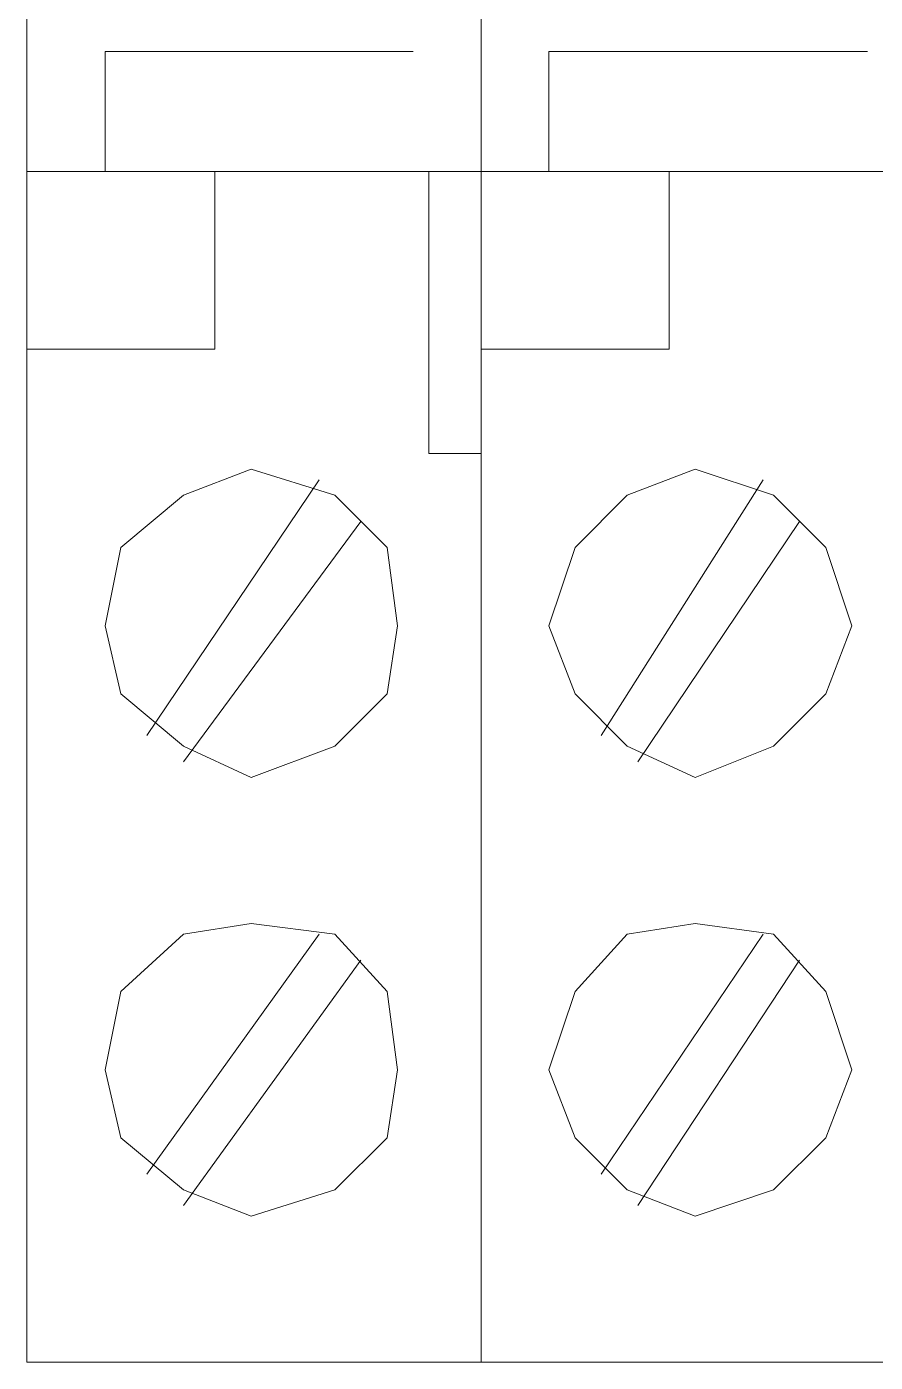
# Model space of a CAD drawing. Header units: millimetres. Extents: x 3 to 291, y 6 to 496.
# Drawn here: x 174.282 to 176.97, y 373.728 to 377.959 of the extents above; entities that cross this region are included whole.
import ezdxf

# ---------------------------------------------------------------- set-up
doc = ezdxf.new("R2010")
doc.units = ezdxf.units.MM
doc.layers.get('0').update_dxf_attribs({"linetype": 'CONTINUOUS'})

msp = doc.modelspace()

# ---------------------------------------------------------------- linework, layer by layer
at = {"color": 7, "linetype": 'Continuous', "lineweight": 20}
for points in [[(174.2816, 381.5533), (175.721, 381.5533), (175.721, 373.7277), (174.2816, 373.7277)], [(174.2816, 381.5533), (175.721, 381.5533), (175.721, 373.7277), (174.2816, 373.7277)], [(174.2816, 381.5533), (175.721, 381.5533), (175.721, 373.7277), (174.2816, 373.7277)], [(174.2816, 381.5533), (175.721, 381.5533), (175.721, 373.7277), (174.2816, 373.7277)], [(174.2816, 381.5533), (175.721, 381.5533), (175.721, 373.7277), (174.2816, 373.7277)], [(174.2816, 381.5533), (175.721, 381.5533), (175.721, 373.7277), (174.2816, 373.7277)], [(174.2816, 381.5533), (175.721, 381.5533), (175.721, 373.7277), (174.2816, 373.7277)], [(174.2816, 381.5533), (175.721, 381.5533), (175.721, 373.7277), (174.2816, 373.7277)], [(174.2816, 381.5533), (175.721, 381.5533), (175.721, 373.7277), (174.2816, 373.7277)], [(174.2816, 381.5533), (175.721, 381.5533), (175.721, 373.7277), (174.2816, 373.7277)], [(174.2816, 381.5533), (175.721, 381.5533), (175.721, 373.7277), (174.2816, 373.7277)], [(174.2816, 381.5533), (175.721, 381.5533), (175.721, 373.7277), (174.2816, 373.7277)], [(174.2816, 381.5533), (175.721, 381.5533), (175.721, 373.7277), (174.2816, 373.7277)], [(174.2816, 381.5533), (175.721, 381.5533), (175.721, 373.7277), (174.2816, 373.7277)], [(174.2816, 381.5533), (175.721, 381.5533), (175.721, 373.7277), (174.2816, 373.7277)], [(174.2816, 381.5533), (175.721, 381.5533), (175.721, 373.7277), (174.2816, 373.7277)], [(174.2816, 381.5533), (175.721, 381.5533), (175.721, 373.7277), (174.2816, 373.7277)], [(174.2816, 381.5533), (175.721, 381.5533), (175.721, 373.7277), (174.2816, 373.7277)], [(174.2816, 381.5533), (175.721, 381.5533), (175.721, 373.7277), (174.2816, 373.7277)], [(174.2816, 381.5533), (175.721, 381.5533), (175.721, 373.7277), (174.2816, 373.7277)], [(175.721, 381.5533), (177.1107, 381.5533), (177.1107, 373.7277), (175.721, 373.7277)], [(175.721, 381.5533), (177.1107, 381.5533), (177.1107, 373.7277), (175.721, 373.7277)], [(175.721, 381.5533), (177.1107, 381.5533), (177.1107, 373.7277), (175.721, 373.7277)], [(175.721, 381.5533), (177.1107, 381.5533), (177.1107, 373.7277), (175.721, 373.7277)], [(175.721, 381.5533), (177.1107, 381.5533), (177.1107, 373.7277), (175.721, 373.7277)], [(175.721, 381.5533), (177.1107, 381.5533), (177.1107, 373.7277), (175.721, 373.7277)], [(175.721, 381.5533), (177.1107, 381.5533), (177.1107, 373.7277), (175.721, 373.7277)], [(175.721, 381.5533), (177.1107, 381.5533), (177.1107, 373.7277), (175.721, 373.7277)], [(175.721, 381.5533), (177.1107, 381.5533), (177.1107, 373.7277), (175.721, 373.7277)], [(175.721, 381.5533), (177.1107, 381.5533), (177.1107, 373.7277), (175.721, 373.7277)], [(175.721, 381.5533), (177.1107, 381.5533), (177.1107, 373.7277), (175.721, 373.7277)], [(175.721, 381.5533), (177.1107, 381.5533), (177.1107, 373.7277), (175.721, 373.7277)], [(175.721, 381.5533), (177.1107, 381.5533), (177.1107, 373.7277), (175.721, 373.7277)], [(175.721, 381.5533), (177.1107, 381.5533), (177.1107, 373.7277), (175.721, 373.7277)], [(175.721, 381.5533), (177.1107, 381.5533), (177.1107, 373.7277), (175.721, 373.7277)], [(175.721, 381.5533), (177.1107, 381.5533), (177.1107, 373.7277), (175.721, 373.7277)], [(175.721, 381.5533), (177.1107, 381.5533), (177.1107, 373.7277), (175.721, 373.7277)], [(175.721, 381.5533), (177.1107, 381.5533), (177.1107, 373.7277), (175.721, 373.7277)], [(175.721, 381.5533), (177.1107, 381.5533), (177.1107, 373.7277), (175.721, 373.7277)], [(175.721, 381.5533), (177.1107, 381.5533), (177.1107, 373.7277), (175.721, 373.7277)], [(174.2816, 373.7277), (175.721, 373.7277), (175.721, 377.4998), (174.2816, 377.4998)], [(174.2816, 377.4998), (174.8772, 377.4998), (174.8772, 376.9373), (174.2816, 376.9373)], [(174.2816, 373.7277), (175.721, 373.7277), (175.721, 377.4998), (174.2816, 377.4998)], [(174.2816, 377.4998), (174.8772, 377.4998), (174.8772, 376.9373), (174.2816, 376.9373)], [(174.2816, 373.7277), (175.721, 373.7277), (175.721, 377.4998), (174.2816, 377.4998)], [(174.2816, 377.4998), (174.8772, 377.4998), (174.8772, 376.9373), (174.2816, 376.9373)], [(174.2816, 373.7277), (175.721, 373.7277), (175.721, 377.4998), (174.2816, 377.4998)], [(174.2816, 377.4998), (174.8772, 377.4998), (174.8772, 376.9373), (174.2816, 376.9373)], [(174.2816, 373.7277), (175.721, 373.7277), (175.721, 377.4998), (174.2816, 377.4998)], [(174.2816, 377.4998), (174.8772, 377.4998), (174.8772, 376.9373), (174.2816, 376.9373)], [(174.2816, 373.7277), (175.721, 373.7277), (175.721, 377.4998), (174.2816, 377.4998)], [(174.2816, 377.4998), (174.8772, 377.4998), (174.8772, 376.9373), (174.2816, 376.9373)], [(174.2816, 373.7277), (175.721, 373.7277), (175.721, 377.4998), (174.2816, 377.4998)], [(174.2816, 377.4998), (174.8772, 377.4998), (174.8772, 376.9373), (174.2816, 376.9373)], [(174.2816, 373.7277), (175.721, 373.7277), (175.721, 377.4998), (174.2816, 377.4998)], [(174.2816, 377.4998), (174.8772, 377.4998), (174.8772, 376.9373), (174.2816, 376.9373)], [(174.2816, 373.7277), (175.721, 373.7277), (175.721, 377.4998), (174.2816, 377.4998)], [(174.2816, 377.4998), (174.8772, 377.4998), (174.8772, 376.9373), (174.2816, 376.9373)], [(174.2816, 373.7277), (175.721, 373.7277), (175.721, 377.4998), (174.2816, 377.4998)], [(174.2816, 377.4998), (174.8772, 377.4998), (174.8772, 376.9373), (174.2816, 376.9373)], [(174.2816, 373.7277), (175.721, 373.7277), (175.721, 377.4998), (174.2816, 377.4998)], [(174.2816, 377.4998), (174.8772, 377.4998), (174.8772, 376.9373), (174.2816, 376.9373)], [(174.2816, 373.7277), (175.721, 373.7277), (175.721, 377.4998), (174.2816, 377.4998)], [(174.2816, 377.4998), (174.8772, 377.4998), (174.8772, 376.9373), (174.2816, 376.9373)], [(174.2816, 373.7277), (175.721, 373.7277), (175.721, 377.4998), (174.2816, 377.4998)], [(174.2816, 377.4998), (174.8772, 377.4998), (174.8772, 376.9373), (174.2816, 376.9373)], [(174.2816, 373.7277), (175.721, 373.7277), (175.721, 377.4998), (174.2816, 377.4998)], [(174.2816, 377.4998), (174.8772, 377.4998), (174.8772, 376.9373), (174.2816, 376.9373)], [(174.2816, 373.7277), (175.721, 373.7277), (175.721, 377.4998), (174.2816, 377.4998)], [(174.2816, 377.4998), (174.8772, 377.4998), (174.8772, 376.9373), (174.2816, 376.9373)], [(174.2816, 373.7277), (175.721, 373.7277), (175.721, 377.4998), (174.2816, 377.4998)], [(174.2816, 377.4998), (174.8772, 377.4998), (174.8772, 376.9373), (174.2816, 376.9373)], [(174.2816, 373.7277), (175.721, 373.7277), (175.721, 377.4998), (174.2816, 377.4998)], [(174.2816, 377.4998), (174.8772, 377.4998), (174.8772, 376.9373), (174.2816, 376.9373)], [(174.2816, 373.7277), (175.721, 373.7277), (175.721, 377.4998), (174.2816, 377.4998)], [(174.2816, 377.4998), (174.8772, 377.4998), (174.8772, 376.9373), (174.2816, 376.9373)], [(174.2816, 373.7277), (175.721, 373.7277), (175.721, 377.4998), (174.2816, 377.4998)], [(174.2816, 377.4998), (174.8772, 377.4998), (174.8772, 376.9373), (174.2816, 376.9373)], [(174.2816, 373.7277), (175.721, 373.7277), (175.721, 377.4998), (174.2816, 377.4998)], [(174.2816, 377.4998), (174.8772, 377.4998), (174.8772, 376.9373), (174.2816, 376.9373)], [(175.721, 377.4998), (175.5555, 377.4998), (175.5555, 376.6064), (175.721, 376.6064)], [(175.721, 377.4998), (175.5555, 377.4998), (175.5555, 376.6064), (175.721, 376.6064)], [(175.721, 377.4998), (175.5555, 377.4998), (175.5555, 376.6064), (175.721, 376.6064)], [(175.721, 377.4998), (175.5555, 377.4998), (175.5555, 376.6064), (175.721, 376.6064)], [(175.721, 377.4998), (175.5555, 377.4998), (175.5555, 376.6064), (175.721, 376.6064)], [(175.721, 377.4998), (175.5555, 377.4998), (175.5555, 376.6064), (175.721, 376.6064)], [(175.721, 377.4998), (175.5555, 377.4998), (175.5555, 376.6064), (175.721, 376.6064)], [(175.721, 377.4998), (175.5555, 377.4998), (175.5555, 376.6064), (175.721, 376.6064)], [(175.721, 377.4998), (175.5555, 377.4998), (175.5555, 376.6064), (175.721, 376.6064)], [(175.721, 377.4998), (175.5555, 377.4998), (175.5555, 376.6064), (175.721, 376.6064)], [(175.721, 377.4998), (175.5555, 377.4998), (175.5555, 376.6064), (175.721, 376.6064)], [(175.721, 377.4998), (175.5555, 377.4998), (175.5555, 376.6064), (175.721, 376.6064)], [(175.721, 377.4998), (175.5555, 377.4998), (175.5555, 376.6064), (175.721, 376.6064)], [(175.721, 377.4998), (175.5555, 377.4998), (175.5555, 376.6064), (175.721, 376.6064)], [(175.721, 377.4998), (175.5555, 377.4998), (175.5555, 376.6064), (175.721, 376.6064)], [(175.721, 377.4998), (175.5555, 377.4998), (175.5555, 376.6064), (175.721, 376.6064)], [(175.721, 377.4998), (175.5555, 377.4998), (175.5555, 376.6064), (175.721, 376.6064)], [(175.721, 377.4998), (175.5555, 377.4998), (175.5555, 376.6064), (175.721, 376.6064)], [(175.721, 377.4998), (175.5555, 377.4998), (175.5555, 376.6064), (175.721, 376.6064)], [(175.721, 377.4998), (175.5555, 377.4998), (175.5555, 376.6064), (175.721, 376.6064)], [(175.721, 373.7277), (177.1107, 373.7277), (177.1107, 377.4998), (175.721, 377.4998)], [(175.721, 377.4998), (176.3166, 377.4998), (176.3166, 376.9373), (175.721, 376.9373)], [(175.721, 373.7277), (177.1107, 373.7277), (177.1107, 377.4998), (175.721, 377.4998)], [(175.721, 377.4998), (176.3166, 377.4998), (176.3166, 376.9373), (175.721, 376.9373)], [(175.721, 373.7277), (177.1107, 373.7277), (177.1107, 377.4998), (175.721, 377.4998)], [(175.721, 377.4998), (176.3166, 377.4998), (176.3166, 376.9373), (175.721, 376.9373)], [(175.721, 373.7277), (177.1107, 373.7277), (177.1107, 377.4998), (175.721, 377.4998)], [(175.721, 377.4998), (176.3166, 377.4998), (176.3166, 376.9373), (175.721, 376.9373)], [(175.721, 373.7277), (177.1107, 373.7277), (177.1107, 377.4998), (175.721, 377.4998)], [(175.721, 377.4998), (176.3166, 377.4998), (176.3166, 376.9373), (175.721, 376.9373)], [(175.721, 373.7277), (177.1107, 373.7277), (177.1107, 377.4998), (175.721, 377.4998)], [(175.721, 377.4998), (176.3166, 377.4998), (176.3166, 376.9373), (175.721, 376.9373)], [(175.721, 373.7277), (177.1107, 373.7277), (177.1107, 377.4998), (175.721, 377.4998)], [(175.721, 377.4998), (176.3166, 377.4998), (176.3166, 376.9373), (175.721, 376.9373)], [(175.721, 373.7277), (177.1107, 373.7277), (177.1107, 377.4998), (175.721, 377.4998)], [(175.721, 377.4998), (176.3166, 377.4998), (176.3166, 376.9373), (175.721, 376.9373)], [(175.721, 373.7277), (177.1107, 373.7277), (177.1107, 377.4998), (175.721, 377.4998)], [(175.721, 377.4998), (176.3166, 377.4998), (176.3166, 376.9373), (175.721, 376.9373)], [(175.721, 373.7277), (177.1107, 373.7277), (177.1107, 377.4998), (175.721, 377.4998)], [(175.721, 377.4998), (176.3166, 377.4998), (176.3166, 376.9373), (175.721, 376.9373)], [(175.721, 373.7277), (177.1107, 373.7277), (177.1107, 377.4998), (175.721, 377.4998)], [(175.721, 377.4998), (176.3166, 377.4998), (176.3166, 376.9373), (175.721, 376.9373)], [(175.721, 373.7277), (177.1107, 373.7277), (177.1107, 377.4998), (175.721, 377.4998)], [(175.721, 377.4998), (176.3166, 377.4998), (176.3166, 376.9373), (175.721, 376.9373)], [(175.721, 373.7277), (177.1107, 373.7277), (177.1107, 377.4998), (175.721, 377.4998)], [(175.721, 377.4998), (176.3166, 377.4998), (176.3166, 376.9373), (175.721, 376.9373)], [(175.721, 373.7277), (177.1107, 373.7277), (177.1107, 377.4998), (175.721, 377.4998)], [(175.721, 377.4998), (176.3166, 377.4998), (176.3166, 376.9373), (175.721, 376.9373)], [(175.721, 373.7277), (177.1107, 373.7277), (177.1107, 377.4998), (175.721, 377.4998)], [(175.721, 377.4998), (176.3166, 377.4998), (176.3166, 376.9373), (175.721, 376.9373)], [(175.721, 373.7277), (177.1107, 373.7277), (177.1107, 377.4998), (175.721, 377.4998)], [(175.721, 377.4998), (176.3166, 377.4998), (176.3166, 376.9373), (175.721, 376.9373)], [(175.721, 373.7277), (177.1107, 373.7277), (177.1107, 377.4998), (175.721, 377.4998)], [(175.721, 377.4998), (176.3166, 377.4998), (176.3166, 376.9373), (175.721, 376.9373)], [(175.721, 373.7277), (177.1107, 373.7277), (177.1107, 377.4998), (175.721, 377.4998)], [(175.721, 377.4998), (176.3166, 377.4998), (176.3166, 376.9373), (175.721, 376.9373)], [(175.721, 373.7277), (177.1107, 373.7277), (177.1107, 377.4998), (175.721, 377.4998)], [(175.721, 377.4998), (176.3166, 377.4998), (176.3166, 376.9373), (175.721, 376.9373)], [(175.721, 373.7277), (177.1107, 373.7277), (177.1107, 377.4998), (175.721, 377.4998)], [(175.721, 377.4998), (176.3166, 377.4998), (176.3166, 376.9373), (175.721, 376.9373)], [(175.4563, 376.0605), (175.4232, 376.3086), (175.2577, 376.4741), (174.993, 376.5568), (174.7779, 376.4741), (174.5794, 376.3086), (174.5298, 376.0605), (174.5794, 375.8454), (174.7779, 375.6799), (174.993, 375.5807), (175.2577, 375.6799), (175.4232, 375.8454)], [(175.4563, 376.0605), (175.4232, 376.3086), (175.2577, 376.4741), (174.993, 376.5568), (174.7779, 376.4741), (174.5794, 376.3086), (174.5298, 376.0605), (174.5794, 375.8454), (174.7779, 375.6799), (174.993, 375.5807), (175.2577, 375.6799), (175.4232, 375.8454)], [(175.4563, 376.0605), (175.4232, 376.3086), (175.2577, 376.4741), (174.993, 376.5568), (174.7779, 376.4741), (174.5794, 376.3086), (174.5298, 376.0605), (174.5794, 375.8454), (174.7779, 375.6799), (174.993, 375.5807), (175.2577, 375.6799), (175.4232, 375.8454)], [(175.4563, 376.0605), (175.4232, 376.3086), (175.2577, 376.4741), (174.993, 376.5568), (174.7779, 376.4741), (174.5794, 376.3086), (174.5298, 376.0605), (174.5794, 375.8454), (174.7779, 375.6799), (174.993, 375.5807), (175.2577, 375.6799), (175.4232, 375.8454)], [(175.4563, 376.0605), (175.4232, 376.3086), (175.2577, 376.4741), (174.993, 376.5568), (174.7779, 376.4741), (174.5794, 376.3086), (174.5298, 376.0605), (174.5794, 375.8454), (174.7779, 375.6799), (174.993, 375.5807), (175.2577, 375.6799), (175.4232, 375.8454)], [(175.4563, 376.0605), (175.4232, 376.3086), (175.2577, 376.4741), (174.993, 376.5568), (174.7779, 376.4741), (174.5794, 376.3086), (174.5298, 376.0605), (174.5794, 375.8454), (174.7779, 375.6799), (174.993, 375.5807), (175.2577, 375.6799), (175.4232, 375.8454)], [(175.4563, 376.0605), (175.4232, 376.3086), (175.2577, 376.4741), (174.993, 376.5568), (174.7779, 376.4741), (174.5794, 376.3086), (174.5298, 376.0605), (174.5794, 375.8454), (174.7779, 375.6799), (174.993, 375.5807), (175.2577, 375.6799), (175.4232, 375.8454)], [(175.4563, 376.0605), (175.4232, 376.3086), (175.2577, 376.4741), (174.993, 376.5568), (174.7779, 376.4741), (174.5794, 376.3086), (174.5298, 376.0605), (174.5794, 375.8454), (174.7779, 375.6799), (174.993, 375.5807), (175.2577, 375.6799), (175.4232, 375.8454)], [(175.4563, 376.0605), (175.4232, 376.3086), (175.2577, 376.4741), (174.993, 376.5568), (174.7779, 376.4741), (174.5794, 376.3086), (174.5298, 376.0605), (174.5794, 375.8454), (174.7779, 375.6799), (174.993, 375.5807), (175.2577, 375.6799), (175.4232, 375.8454)], [(175.4563, 376.0605), (175.4232, 376.3086), (175.2577, 376.4741), (174.993, 376.5568), (174.7779, 376.4741), (174.5794, 376.3086), (174.5298, 376.0605), (174.5794, 375.8454), (174.7779, 375.6799), (174.993, 375.5807), (175.2577, 375.6799), (175.4232, 375.8454)], [(175.4563, 376.0605), (175.4232, 376.3086), (175.2577, 376.4741), (174.993, 376.5568), (174.7779, 376.4741), (174.5794, 376.3086), (174.5298, 376.0605), (174.5794, 375.8454), (174.7779, 375.6799), (174.993, 375.5807), (175.2577, 375.6799), (175.4232, 375.8454)], [(175.4563, 376.0605), (175.4232, 376.3086), (175.2577, 376.4741), (174.993, 376.5568), (174.7779, 376.4741), (174.5794, 376.3086), (174.5298, 376.0605), (174.5794, 375.8454), (174.7779, 375.6799), (174.993, 375.5807), (175.2577, 375.6799), (175.4232, 375.8454)], [(175.4563, 376.0605), (175.4232, 376.3086), (175.2577, 376.4741), (174.993, 376.5568), (174.7779, 376.4741), (174.5794, 376.3086), (174.5298, 376.0605), (174.5794, 375.8454), (174.7779, 375.6799), (174.993, 375.5807), (175.2577, 375.6799), (175.4232, 375.8454)], [(175.4563, 376.0605), (175.4232, 376.3086), (175.2577, 376.4741), (174.993, 376.5568), (174.7779, 376.4741), (174.5794, 376.3086), (174.5298, 376.0605), (174.5794, 375.8454), (174.7779, 375.6799), (174.993, 375.5807), (175.2577, 375.6799), (175.4232, 375.8454)], [(175.4563, 376.0605), (175.4232, 376.3086), (175.2577, 376.4741), (174.993, 376.5568), (174.7779, 376.4741), (174.5794, 376.3086), (174.5298, 376.0605), (174.5794, 375.8454), (174.7779, 375.6799), (174.993, 375.5807), (175.2577, 375.6799), (175.4232, 375.8454)], [(175.4563, 376.0605), (175.4232, 376.3086), (175.2577, 376.4741), (174.993, 376.5568), (174.7779, 376.4741), (174.5794, 376.3086), (174.5298, 376.0605), (174.5794, 375.8454), (174.7779, 375.6799), (174.993, 375.5807), (175.2577, 375.6799), (175.4232, 375.8454)], [(175.4563, 376.0605), (175.4232, 376.3086), (175.2577, 376.4741), (174.993, 376.5568), (174.7779, 376.4741), (174.5794, 376.3086), (174.5298, 376.0605), (174.5794, 375.8454), (174.7779, 375.6799), (174.993, 375.5807), (175.2577, 375.6799), (175.4232, 375.8454)], [(175.4563, 376.0605), (175.4232, 376.3086), (175.2577, 376.4741), (174.993, 376.5568), (174.7779, 376.4741), (174.5794, 376.3086), (174.5298, 376.0605), (174.5794, 375.8454), (174.7779, 375.6799), (174.993, 375.5807), (175.2577, 375.6799), (175.4232, 375.8454)], [(175.4563, 376.0605), (175.4232, 376.3086), (175.2577, 376.4741), (174.993, 376.5568), (174.7779, 376.4741), (174.5794, 376.3086), (174.5298, 376.0605), (174.5794, 375.8454), (174.7779, 375.6799), (174.993, 375.5807), (175.2577, 375.6799), (175.4232, 375.8454)], [(175.4563, 376.0605), (175.4232, 376.3086), (175.2577, 376.4741), (174.993, 376.5568), (174.7779, 376.4741), (174.5794, 376.3086), (174.5298, 376.0605), (174.5794, 375.8454), (174.7779, 375.6799), (174.993, 375.5807), (175.2577, 375.6799), (175.4232, 375.8454)], [(176.8957, 376.0605), (176.8129, 376.3086), (176.6475, 376.4741), (176.3993, 376.5568), (176.1842, 376.4741), (176.0188, 376.3086), (175.9361, 376.0605), (176.0188, 375.8454), (176.1842, 375.6799), (176.3993, 375.5807), (176.6475, 375.6799), (176.8129, 375.8454)], [(176.8957, 376.0605), (176.8129, 376.3086), (176.6475, 376.4741), (176.3993, 376.5568), (176.1842, 376.4741), (176.0188, 376.3086), (175.9361, 376.0605), (176.0188, 375.8454), (176.1842, 375.6799), (176.3993, 375.5807), (176.6475, 375.6799), (176.8129, 375.8454)], [(176.8957, 376.0605), (176.8129, 376.3086), (176.6475, 376.4741), (176.3993, 376.5568), (176.1842, 376.4741), (176.0188, 376.3086), (175.9361, 376.0605), (176.0188, 375.8454), (176.1842, 375.6799), (176.3993, 375.5807), (176.6475, 375.6799), (176.8129, 375.8454)], [(176.8957, 376.0605), (176.8129, 376.3086), (176.6475, 376.4741), (176.3993, 376.5568), (176.1842, 376.4741), (176.0188, 376.3086), (175.9361, 376.0605), (176.0188, 375.8454), (176.1842, 375.6799), (176.3993, 375.5807), (176.6475, 375.6799), (176.8129, 375.8454)], [(176.8957, 376.0605), (176.8129, 376.3086), (176.6475, 376.4741), (176.3993, 376.5568), (176.1842, 376.4741), (176.0188, 376.3086), (175.9361, 376.0605), (176.0188, 375.8454), (176.1842, 375.6799), (176.3993, 375.5807), (176.6475, 375.6799), (176.8129, 375.8454)], [(176.8957, 376.0605), (176.8129, 376.3086), (176.6475, 376.4741), (176.3993, 376.5568), (176.1842, 376.4741), (176.0188, 376.3086), (175.9361, 376.0605), (176.0188, 375.8454), (176.1842, 375.6799), (176.3993, 375.5807), (176.6475, 375.6799), (176.8129, 375.8454)], [(176.8957, 376.0605), (176.8129, 376.3086), (176.6475, 376.4741), (176.3993, 376.5568), (176.1842, 376.4741), (176.0188, 376.3086), (175.9361, 376.0605), (176.0188, 375.8454), (176.1842, 375.6799), (176.3993, 375.5807), (176.6475, 375.6799), (176.8129, 375.8454)], [(176.8957, 376.0605), (176.8129, 376.3086), (176.6475, 376.4741), (176.3993, 376.5568), (176.1842, 376.4741), (176.0188, 376.3086), (175.9361, 376.0605), (176.0188, 375.8454), (176.1842, 375.6799), (176.3993, 375.5807), (176.6475, 375.6799), (176.8129, 375.8454)], [(176.8957, 376.0605), (176.8129, 376.3086), (176.6475, 376.4741), (176.3993, 376.5568), (176.1842, 376.4741), (176.0188, 376.3086), (175.9361, 376.0605), (176.0188, 375.8454), (176.1842, 375.6799), (176.3993, 375.5807), (176.6475, 375.6799), (176.8129, 375.8454)], [(176.8957, 376.0605), (176.8129, 376.3086), (176.6475, 376.4741), (176.3993, 376.5568), (176.1842, 376.4741), (176.0188, 376.3086), (175.9361, 376.0605), (176.0188, 375.8454), (176.1842, 375.6799), (176.3993, 375.5807), (176.6475, 375.6799), (176.8129, 375.8454)], [(176.8957, 376.0605), (176.8129, 376.3086), (176.6475, 376.4741), (176.3993, 376.5568), (176.1842, 376.4741), (176.0188, 376.3086), (175.9361, 376.0605), (176.0188, 375.8454), (176.1842, 375.6799), (176.3993, 375.5807), (176.6475, 375.6799), (176.8129, 375.8454)], [(176.8957, 376.0605), (176.8129, 376.3086), (176.6475, 376.4741), (176.3993, 376.5568), (176.1842, 376.4741), (176.0188, 376.3086), (175.9361, 376.0605), (176.0188, 375.8454), (176.1842, 375.6799), (176.3993, 375.5807), (176.6475, 375.6799), (176.8129, 375.8454)], [(176.8957, 376.0605), (176.8129, 376.3086), (176.6475, 376.4741), (176.3993, 376.5568), (176.1842, 376.4741), (176.0188, 376.3086), (175.9361, 376.0605), (176.0188, 375.8454), (176.1842, 375.6799), (176.3993, 375.5807), (176.6475, 375.6799), (176.8129, 375.8454)], [(176.8957, 376.0605), (176.8129, 376.3086), (176.6475, 376.4741), (176.3993, 376.5568), (176.1842, 376.4741), (176.0188, 376.3086), (175.9361, 376.0605), (176.0188, 375.8454), (176.1842, 375.6799), (176.3993, 375.5807), (176.6475, 375.6799), (176.8129, 375.8454)], [(176.8957, 376.0605), (176.8129, 376.3086), (176.6475, 376.4741), (176.3993, 376.5568), (176.1842, 376.4741), (176.0188, 376.3086), (175.9361, 376.0605), (176.0188, 375.8454), (176.1842, 375.6799), (176.3993, 375.5807), (176.6475, 375.6799), (176.8129, 375.8454)], [(176.8957, 376.0605), (176.8129, 376.3086), (176.6475, 376.4741), (176.3993, 376.5568), (176.1842, 376.4741), (176.0188, 376.3086), (175.9361, 376.0605), (176.0188, 375.8454), (176.1842, 375.6799), (176.3993, 375.5807), (176.6475, 375.6799), (176.8129, 375.8454)], [(176.8957, 376.0605), (176.8129, 376.3086), (176.6475, 376.4741), (176.3993, 376.5568), (176.1842, 376.4741), (176.0188, 376.3086), (175.9361, 376.0605), (176.0188, 375.8454), (176.1842, 375.6799), (176.3993, 375.5807), (176.6475, 375.6799), (176.8129, 375.8454)], [(176.8957, 376.0605), (176.8129, 376.3086), (176.6475, 376.4741), (176.3993, 376.5568), (176.1842, 376.4741), (176.0188, 376.3086), (175.9361, 376.0605), (176.0188, 375.8454), (176.1842, 375.6799), (176.3993, 375.5807), (176.6475, 375.6799), (176.8129, 375.8454)], [(176.8957, 376.0605), (176.8129, 376.3086), (176.6475, 376.4741), (176.3993, 376.5568), (176.1842, 376.4741), (176.0188, 376.3086), (175.9361, 376.0605), (176.0188, 375.8454), (176.1842, 375.6799), (176.3993, 375.5807), (176.6475, 375.6799), (176.8129, 375.8454)], [(176.8957, 376.0605), (176.8129, 376.3086), (176.6475, 376.4741), (176.3993, 376.5568), (176.1842, 376.4741), (176.0188, 376.3086), (175.9361, 376.0605), (176.0188, 375.8454), (176.1842, 375.6799), (176.3993, 375.5807), (176.6475, 375.6799), (176.8129, 375.8454)], [(175.4563, 374.6542), (175.4232, 374.9023), (175.2577, 375.0843), (174.993, 375.1174), (174.7779, 375.0843), (174.5794, 374.9023), (174.5298, 374.6542), (174.5794, 374.4391), (174.7779, 374.2736), (174.993, 374.1909), (175.2577, 374.2736), (175.4232, 374.4391)], [(175.4563, 374.6542), (175.4232, 374.9023), (175.2577, 375.0843), (174.993, 375.1174), (174.7779, 375.0843), (174.5794, 374.9023), (174.5298, 374.6542), (174.5794, 374.4391), (174.7779, 374.2736), (174.993, 374.1909), (175.2577, 374.2736), (175.4232, 374.4391)], [(175.4563, 374.6542), (175.4232, 374.9023), (175.2577, 375.0843), (174.993, 375.1174), (174.7779, 375.0843), (174.5794, 374.9023), (174.5298, 374.6542), (174.5794, 374.4391), (174.7779, 374.2736), (174.993, 374.1909), (175.2577, 374.2736), (175.4232, 374.4391)], [(175.4563, 374.6542), (175.4232, 374.9023), (175.2577, 375.0843), (174.993, 375.1174), (174.7779, 375.0843), (174.5794, 374.9023), (174.5298, 374.6542), (174.5794, 374.4391), (174.7779, 374.2736), (174.993, 374.1909), (175.2577, 374.2736), (175.4232, 374.4391)], [(175.4563, 374.6542), (175.4232, 374.9023), (175.2577, 375.0843), (174.993, 375.1174), (174.7779, 375.0843), (174.5794, 374.9023), (174.5298, 374.6542), (174.5794, 374.4391), (174.7779, 374.2736), (174.993, 374.1909), (175.2577, 374.2736), (175.4232, 374.4391)], [(175.4563, 374.6542), (175.4232, 374.9023), (175.2577, 375.0843), (174.993, 375.1174), (174.7779, 375.0843), (174.5794, 374.9023), (174.5298, 374.6542), (174.5794, 374.4391), (174.7779, 374.2736), (174.993, 374.1909), (175.2577, 374.2736), (175.4232, 374.4391)], [(175.4563, 374.6542), (175.4232, 374.9023), (175.2577, 375.0843), (174.993, 375.1174), (174.7779, 375.0843), (174.5794, 374.9023), (174.5298, 374.6542), (174.5794, 374.4391), (174.7779, 374.2736), (174.993, 374.1909), (175.2577, 374.2736), (175.4232, 374.4391)], [(175.4563, 374.6542), (175.4232, 374.9023), (175.2577, 375.0843), (174.993, 375.1174), (174.7779, 375.0843), (174.5794, 374.9023), (174.5298, 374.6542), (174.5794, 374.4391), (174.7779, 374.2736), (174.993, 374.1909), (175.2577, 374.2736), (175.4232, 374.4391)], [(175.4563, 374.6542), (175.4232, 374.9023), (175.2577, 375.0843), (174.993, 375.1174), (174.7779, 375.0843), (174.5794, 374.9023), (174.5298, 374.6542), (174.5794, 374.4391), (174.7779, 374.2736), (174.993, 374.1909), (175.2577, 374.2736), (175.4232, 374.4391)], [(175.4563, 374.6542), (175.4232, 374.9023), (175.2577, 375.0843), (174.993, 375.1174), (174.7779, 375.0843), (174.5794, 374.9023), (174.5298, 374.6542), (174.5794, 374.4391), (174.7779, 374.2736), (174.993, 374.1909), (175.2577, 374.2736), (175.4232, 374.4391)], [(175.4563, 374.6542), (175.4232, 374.9023), (175.2577, 375.0843), (174.993, 375.1174), (174.7779, 375.0843), (174.5794, 374.9023), (174.5298, 374.6542), (174.5794, 374.4391), (174.7779, 374.2736), (174.993, 374.1909), (175.2577, 374.2736), (175.4232, 374.4391)], [(175.4563, 374.6542), (175.4232, 374.9023), (175.2577, 375.0843), (174.993, 375.1174), (174.7779, 375.0843), (174.5794, 374.9023), (174.5298, 374.6542), (174.5794, 374.4391), (174.7779, 374.2736), (174.993, 374.1909), (175.2577, 374.2736), (175.4232, 374.4391)], [(175.4563, 374.6542), (175.4232, 374.9023), (175.2577, 375.0843), (174.993, 375.1174), (174.7779, 375.0843), (174.5794, 374.9023), (174.5298, 374.6542), (174.5794, 374.4391), (174.7779, 374.2736), (174.993, 374.1909), (175.2577, 374.2736), (175.4232, 374.4391)], [(175.4563, 374.6542), (175.4232, 374.9023), (175.2577, 375.0843), (174.993, 375.1174), (174.7779, 375.0843), (174.5794, 374.9023), (174.5298, 374.6542), (174.5794, 374.4391), (174.7779, 374.2736), (174.993, 374.1909), (175.2577, 374.2736), (175.4232, 374.4391)], [(175.4563, 374.6542), (175.4232, 374.9023), (175.2577, 375.0843), (174.993, 375.1174), (174.7779, 375.0843), (174.5794, 374.9023), (174.5298, 374.6542), (174.5794, 374.4391), (174.7779, 374.2736), (174.993, 374.1909), (175.2577, 374.2736), (175.4232, 374.4391)], [(175.4563, 374.6542), (175.4232, 374.9023), (175.2577, 375.0843), (174.993, 375.1174), (174.7779, 375.0843), (174.5794, 374.9023), (174.5298, 374.6542), (174.5794, 374.4391), (174.7779, 374.2736), (174.993, 374.1909), (175.2577, 374.2736), (175.4232, 374.4391)], [(175.4563, 374.6542), (175.4232, 374.9023), (175.2577, 375.0843), (174.993, 375.1174), (174.7779, 375.0843), (174.5794, 374.9023), (174.5298, 374.6542), (174.5794, 374.4391), (174.7779, 374.2736), (174.993, 374.1909), (175.2577, 374.2736), (175.4232, 374.4391)], [(175.4563, 374.6542), (175.4232, 374.9023), (175.2577, 375.0843), (174.993, 375.1174), (174.7779, 375.0843), (174.5794, 374.9023), (174.5298, 374.6542), (174.5794, 374.4391), (174.7779, 374.2736), (174.993, 374.1909), (175.2577, 374.2736), (175.4232, 374.4391)], [(175.4563, 374.6542), (175.4232, 374.9023), (175.2577, 375.0843), (174.993, 375.1174), (174.7779, 375.0843), (174.5794, 374.9023), (174.5298, 374.6542), (174.5794, 374.4391), (174.7779, 374.2736), (174.993, 374.1909), (175.2577, 374.2736), (175.4232, 374.4391)], [(175.4563, 374.6542), (175.4232, 374.9023), (175.2577, 375.0843), (174.993, 375.1174), (174.7779, 375.0843), (174.5794, 374.9023), (174.5298, 374.6542), (174.5794, 374.4391), (174.7779, 374.2736), (174.993, 374.1909), (175.2577, 374.2736), (175.4232, 374.4391)], [(176.8957, 374.6542), (176.8129, 374.9023), (176.6475, 375.0843), (176.3993, 375.1174), (176.1842, 375.0843), (176.0188, 374.9023), (175.9361, 374.6542), (176.0188, 374.4391), (176.1842, 374.2736), (176.3993, 374.1909), (176.6475, 374.2736), (176.8129, 374.4391)], [(176.8957, 374.6542), (176.8129, 374.9023), (176.6475, 375.0843), (176.3993, 375.1174), (176.1842, 375.0843), (176.0188, 374.9023), (175.9361, 374.6542), (176.0188, 374.4391), (176.1842, 374.2736), (176.3993, 374.1909), (176.6475, 374.2736), (176.8129, 374.4391)], [(176.8957, 374.6542), (176.8129, 374.9023), (176.6475, 375.0843), (176.3993, 375.1174), (176.1842, 375.0843), (176.0188, 374.9023), (175.9361, 374.6542), (176.0188, 374.4391), (176.1842, 374.2736), (176.3993, 374.1909), (176.6475, 374.2736), (176.8129, 374.4391)], [(176.8957, 374.6542), (176.8129, 374.9023), (176.6475, 375.0843), (176.3993, 375.1174), (176.1842, 375.0843), (176.0188, 374.9023), (175.9361, 374.6542), (176.0188, 374.4391), (176.1842, 374.2736), (176.3993, 374.1909), (176.6475, 374.2736), (176.8129, 374.4391)], [(176.8957, 374.6542), (176.8129, 374.9023), (176.6475, 375.0843), (176.3993, 375.1174), (176.1842, 375.0843), (176.0188, 374.9023), (175.9361, 374.6542), (176.0188, 374.4391), (176.1842, 374.2736), (176.3993, 374.1909), (176.6475, 374.2736), (176.8129, 374.4391)], [(176.8957, 374.6542), (176.8129, 374.9023), (176.6475, 375.0843), (176.3993, 375.1174), (176.1842, 375.0843), (176.0188, 374.9023), (175.9361, 374.6542), (176.0188, 374.4391), (176.1842, 374.2736), (176.3993, 374.1909), (176.6475, 374.2736), (176.8129, 374.4391)], [(176.8957, 374.6542), (176.8129, 374.9023), (176.6475, 375.0843), (176.3993, 375.1174), (176.1842, 375.0843), (176.0188, 374.9023), (175.9361, 374.6542), (176.0188, 374.4391), (176.1842, 374.2736), (176.3993, 374.1909), (176.6475, 374.2736), (176.8129, 374.4391)], [(176.8957, 374.6542), (176.8129, 374.9023), (176.6475, 375.0843), (176.3993, 375.1174), (176.1842, 375.0843), (176.0188, 374.9023), (175.9361, 374.6542), (176.0188, 374.4391), (176.1842, 374.2736), (176.3993, 374.1909), (176.6475, 374.2736), (176.8129, 374.4391)], [(176.8957, 374.6542), (176.8129, 374.9023), (176.6475, 375.0843), (176.3993, 375.1174), (176.1842, 375.0843), (176.0188, 374.9023), (175.9361, 374.6542), (176.0188, 374.4391), (176.1842, 374.2736), (176.3993, 374.1909), (176.6475, 374.2736), (176.8129, 374.4391)], [(176.8957, 374.6542), (176.8129, 374.9023), (176.6475, 375.0843), (176.3993, 375.1174), (176.1842, 375.0843), (176.0188, 374.9023), (175.9361, 374.6542), (176.0188, 374.4391), (176.1842, 374.2736), (176.3993, 374.1909), (176.6475, 374.2736), (176.8129, 374.4391)], [(176.8957, 374.6542), (176.8129, 374.9023), (176.6475, 375.0843), (176.3993, 375.1174), (176.1842, 375.0843), (176.0188, 374.9023), (175.9361, 374.6542), (176.0188, 374.4391), (176.1842, 374.2736), (176.3993, 374.1909), (176.6475, 374.2736), (176.8129, 374.4391)], [(176.8957, 374.6542), (176.8129, 374.9023), (176.6475, 375.0843), (176.3993, 375.1174), (176.1842, 375.0843), (176.0188, 374.9023), (175.9361, 374.6542), (176.0188, 374.4391), (176.1842, 374.2736), (176.3993, 374.1909), (176.6475, 374.2736), (176.8129, 374.4391)], [(176.8957, 374.6542), (176.8129, 374.9023), (176.6475, 375.0843), (176.3993, 375.1174), (176.1842, 375.0843), (176.0188, 374.9023), (175.9361, 374.6542), (176.0188, 374.4391), (176.1842, 374.2736), (176.3993, 374.1909), (176.6475, 374.2736), (176.8129, 374.4391)], [(176.8957, 374.6542), (176.8129, 374.9023), (176.6475, 375.0843), (176.3993, 375.1174), (176.1842, 375.0843), (176.0188, 374.9023), (175.9361, 374.6542), (176.0188, 374.4391), (176.1842, 374.2736), (176.3993, 374.1909), (176.6475, 374.2736), (176.8129, 374.4391)], [(176.8957, 374.6542), (176.8129, 374.9023), (176.6475, 375.0843), (176.3993, 375.1174), (176.1842, 375.0843), (176.0188, 374.9023), (175.9361, 374.6542), (176.0188, 374.4391), (176.1842, 374.2736), (176.3993, 374.1909), (176.6475, 374.2736), (176.8129, 374.4391)], [(176.8957, 374.6542), (176.8129, 374.9023), (176.6475, 375.0843), (176.3993, 375.1174), (176.1842, 375.0843), (176.0188, 374.9023), (175.9361, 374.6542), (176.0188, 374.4391), (176.1842, 374.2736), (176.3993, 374.1909), (176.6475, 374.2736), (176.8129, 374.4391)], [(176.8957, 374.6542), (176.8129, 374.9023), (176.6475, 375.0843), (176.3993, 375.1174), (176.1842, 375.0843), (176.0188, 374.9023), (175.9361, 374.6542), (176.0188, 374.4391), (176.1842, 374.2736), (176.3993, 374.1909), (176.6475, 374.2736), (176.8129, 374.4391)], [(176.8957, 374.6542), (176.8129, 374.9023), (176.6475, 375.0843), (176.3993, 375.1174), (176.1842, 375.0843), (176.0188, 374.9023), (175.9361, 374.6542), (176.0188, 374.4391), (176.1842, 374.2736), (176.3993, 374.1909), (176.6475, 374.2736), (176.8129, 374.4391)], [(176.8957, 374.6542), (176.8129, 374.9023), (176.6475, 375.0843), (176.3993, 375.1174), (176.1842, 375.0843), (176.0188, 374.9023), (175.9361, 374.6542), (176.0188, 374.4391), (176.1842, 374.2736), (176.3993, 374.1909), (176.6475, 374.2736), (176.8129, 374.4391)], [(176.8957, 374.6542), (176.8129, 374.9023), (176.6475, 375.0843), (176.3993, 375.1174), (176.1842, 375.0843), (176.0188, 374.9023), (175.9361, 374.6542), (176.0188, 374.4391), (176.1842, 374.2736), (176.3993, 374.1909), (176.6475, 374.2736), (176.8129, 374.4391)]]:
    msp.add_lwpolyline(points, close=True, dxfattribs=at)
for points in [[(174.5298, 377.4998), (174.5298, 377.8804), (175.5059, 377.8804)], [(174.5298, 377.4998), (174.5298, 377.8804), (175.5059, 377.8804)], [(174.5298, 377.4998), (174.5298, 377.8804), (175.5059, 377.8804)], [(174.5298, 377.4998), (174.5298, 377.8804), (175.5059, 377.8804)], [(174.5298, 377.4998), (174.5298, 377.8804), (175.5059, 377.8804)], [(174.5298, 377.4998), (174.5298, 377.8804), (175.5059, 377.8804)], [(174.5298, 377.4998), (174.5298, 377.8804), (175.5059, 377.8804)], [(174.5298, 377.4998), (174.5298, 377.8804), (175.5059, 377.8804)], [(174.5298, 377.4998), (174.5298, 377.8804), (175.5059, 377.8804)], [(174.5298, 377.4998), (174.5298, 377.8804), (175.5059, 377.8804)], [(174.5298, 377.4998), (174.5298, 377.8804), (175.5059, 377.8804)], [(174.5298, 377.4998), (174.5298, 377.8804), (175.5059, 377.8804)], [(174.5298, 377.4998), (174.5298, 377.8804), (175.5059, 377.8804)], [(174.5298, 377.4998), (174.5298, 377.8804), (175.5059, 377.8804)], [(174.5298, 377.4998), (174.5298, 377.8804), (175.5059, 377.8804)], [(174.5298, 377.4998), (174.5298, 377.8804), (175.5059, 377.8804)], [(174.5298, 377.4998), (174.5298, 377.8804), (175.5059, 377.8804)], [(174.5298, 377.4998), (174.5298, 377.8804), (175.5059, 377.8804)], [(174.5298, 377.4998), (174.5298, 377.8804), (175.5059, 377.8804)], [(174.5298, 377.4998), (174.5298, 377.8804), (175.5059, 377.8804)], [(175.9361, 377.4998), (175.9361, 377.8804), (176.9453, 377.8804)], [(175.9361, 377.4998), (175.9361, 377.8804), (176.9453, 377.8804)], [(175.9361, 377.4998), (175.9361, 377.8804), (176.9453, 377.8804)], [(175.9361, 377.4998), (175.9361, 377.8804), (176.9453, 377.8804)], [(175.9361, 377.4998), (175.9361, 377.8804), (176.9453, 377.8804)], [(175.9361, 377.4998), (175.9361, 377.8804), (176.9453, 377.8804)], [(175.9361, 377.4998), (175.9361, 377.8804), (176.9453, 377.8804)], [(175.9361, 377.4998), (175.9361, 377.8804), (176.9453, 377.8804)], [(175.9361, 377.4998), (175.9361, 377.8804), (176.9453, 377.8804)], [(175.9361, 377.4998), (175.9361, 377.8804), (176.9453, 377.8804)], [(175.9361, 377.4998), (175.9361, 377.8804), (176.9453, 377.8804)], [(175.9361, 377.4998), (175.9361, 377.8804), (176.9453, 377.8804)], [(175.9361, 377.4998), (175.9361, 377.8804), (176.9453, 377.8804)], [(175.9361, 377.4998), (175.9361, 377.8804), (176.9453, 377.8804)], [(175.9361, 377.4998), (175.9361, 377.8804), (176.9453, 377.8804)], [(175.9361, 377.4998), (175.9361, 377.8804), (176.9453, 377.8804)], [(175.9361, 377.4998), (175.9361, 377.8804), (176.9453, 377.8804)], [(175.9361, 377.4998), (175.9361, 377.8804), (176.9453, 377.8804)], [(175.9361, 377.4998), (175.9361, 377.8804), (176.9453, 377.8804)], [(175.9361, 377.4998), (175.9361, 377.8804), (176.9453, 377.8804)], [(174.6621, 375.713), (175.2081, 376.5237), (175.2081, 376.5237)], [(174.6621, 375.713), (175.2081, 376.5237), (175.2081, 376.5237)], [(174.6621, 375.713), (175.2081, 376.5237), (175.2081, 376.5237)], [(174.6621, 375.713), (175.2081, 376.5237), (175.2081, 376.5237)], [(174.6621, 375.713), (175.2081, 376.5237), (175.2081, 376.5237)], [(174.6621, 375.713), (175.2081, 376.5237), (175.2081, 376.5237)], [(174.6621, 375.713), (175.2081, 376.5237), (175.2081, 376.5237)], [(174.6621, 375.713), (175.2081, 376.5237), (175.2081, 376.5237)], [(174.6621, 375.713), (175.2081, 376.5237), (175.2081, 376.5237)], [(174.6621, 375.713), (175.2081, 376.5237), (175.2081, 376.5237)], [(174.6621, 375.713), (175.2081, 376.5237), (175.2081, 376.5237)], [(174.6621, 375.713), (175.2081, 376.5237), (175.2081, 376.5237)], [(174.6621, 375.713), (175.2081, 376.5237), (175.2081, 376.5237)], [(174.6621, 375.713), (175.2081, 376.5237), (175.2081, 376.5237)], [(174.6621, 375.713), (175.2081, 376.5237), (175.2081, 376.5237)], [(174.6621, 375.713), (175.2081, 376.5237), (175.2081, 376.5237)], [(174.6621, 375.713), (175.2081, 376.5237), (175.2081, 376.5237)], [(174.6621, 375.713), (175.2081, 376.5237), (175.2081, 376.5237)], [(174.6621, 375.713), (175.2081, 376.5237), (175.2081, 376.5237)], [(174.6621, 375.713), (175.2081, 376.5237), (175.2081, 376.5237)], [(176.1015, 375.713), (176.6144, 376.5237), (176.6144, 376.5237)], [(176.1015, 375.713), (176.6144, 376.5237), (176.6144, 376.5237)], [(176.1015, 375.713), (176.6144, 376.5237), (176.6144, 376.5237)], [(176.1015, 375.713), (176.6144, 376.5237), (176.6144, 376.5237)], [(176.1015, 375.713), (176.6144, 376.5237), (176.6144, 376.5237)], [(176.1015, 375.713), (176.6144, 376.5237), (176.6144, 376.5237)], [(176.1015, 375.713), (176.6144, 376.5237), (176.6144, 376.5237)], [(176.1015, 375.713), (176.6144, 376.5237), (176.6144, 376.5237)], [(176.1015, 375.713), (176.6144, 376.5237), (176.6144, 376.5237)], [(176.1015, 375.713), (176.6144, 376.5237), (176.6144, 376.5237)], [(176.1015, 375.713), (176.6144, 376.5237), (176.6144, 376.5237)], [(176.1015, 375.713), (176.6144, 376.5237), (176.6144, 376.5237)], [(176.1015, 375.713), (176.6144, 376.5237), (176.6144, 376.5237)], [(176.1015, 375.713), (176.6144, 376.5237), (176.6144, 376.5237)], [(176.1015, 375.713), (176.6144, 376.5237), (176.6144, 376.5237)], [(176.1015, 375.713), (176.6144, 376.5237), (176.6144, 376.5237)], [(176.1015, 375.713), (176.6144, 376.5237), (176.6144, 376.5237)], [(176.1015, 375.713), (176.6144, 376.5237), (176.6144, 376.5237)], [(176.1015, 375.713), (176.6144, 376.5237), (176.6144, 376.5237)], [(176.1015, 375.713), (176.6144, 376.5237), (176.6144, 376.5237)], [(174.7779, 375.6303), (175.3405, 376.3913), (175.3405, 376.3913)], [(174.7779, 375.6303), (175.3405, 376.3913), (175.3405, 376.3913)], [(174.7779, 375.6303), (175.3405, 376.3913), (175.3405, 376.3913)], [(174.7779, 375.6303), (175.3405, 376.3913), (175.3405, 376.3913)], [(174.7779, 375.6303), (175.3405, 376.3913), (175.3405, 376.3913)], [(174.7779, 375.6303), (175.3405, 376.3913), (175.3405, 376.3913)], [(174.7779, 375.6303), (175.3405, 376.3913), (175.3405, 376.3913)], [(174.7779, 375.6303), (175.3405, 376.3913), (175.3405, 376.3913)], [(174.7779, 375.6303), (175.3405, 376.3913), (175.3405, 376.3913)], [(174.7779, 375.6303), (175.3405, 376.3913), (175.3405, 376.3913)], [(174.7779, 375.6303), (175.3405, 376.3913), (175.3405, 376.3913)], [(174.7779, 375.6303), (175.3405, 376.3913), (175.3405, 376.3913)], [(174.7779, 375.6303), (175.3405, 376.3913), (175.3405, 376.3913)], [(174.7779, 375.6303), (175.3405, 376.3913), (175.3405, 376.3913)], [(174.7779, 375.6303), (175.3405, 376.3913), (175.3405, 376.3913)], [(174.7779, 375.6303), (175.3405, 376.3913), (175.3405, 376.3913)], [(174.7779, 375.6303), (175.3405, 376.3913), (175.3405, 376.3913)], [(174.7779, 375.6303), (175.3405, 376.3913), (175.3405, 376.3913)], [(174.7779, 375.6303), (175.3405, 376.3913), (175.3405, 376.3913)], [(174.7779, 375.6303), (175.3405, 376.3913), (175.3405, 376.3913)], [(176.2173, 375.6303), (176.7302, 376.3913), (176.7302, 376.3913)], [(176.2173, 375.6303), (176.7302, 376.3913), (176.7302, 376.3913)], [(176.2173, 375.6303), (176.7302, 376.3913), (176.7302, 376.3913)], [(176.2173, 375.6303), (176.7302, 376.3913), (176.7302, 376.3913)], [(176.2173, 375.6303), (176.7302, 376.3913), (176.7302, 376.3913)], [(176.2173, 375.6303), (176.7302, 376.3913), (176.7302, 376.3913)], [(176.2173, 375.6303), (176.7302, 376.3913), (176.7302, 376.3913)], [(176.2173, 375.6303), (176.7302, 376.3913), (176.7302, 376.3913)], [(176.2173, 375.6303), (176.7302, 376.3913), (176.7302, 376.3913)], [(176.2173, 375.6303), (176.7302, 376.3913), (176.7302, 376.3913)], [(176.2173, 375.6303), (176.7302, 376.3913), (176.7302, 376.3913)], [(176.2173, 375.6303), (176.7302, 376.3913), (176.7302, 376.3913)], [(176.2173, 375.6303), (176.7302, 376.3913), (176.7302, 376.3913)], [(176.2173, 375.6303), (176.7302, 376.3913), (176.7302, 376.3913)], [(176.2173, 375.6303), (176.7302, 376.3913), (176.7302, 376.3913)], [(176.2173, 375.6303), (176.7302, 376.3913), (176.7302, 376.3913)], [(176.2173, 375.6303), (176.7302, 376.3913), (176.7302, 376.3913)], [(176.2173, 375.6303), (176.7302, 376.3913), (176.7302, 376.3913)], [(176.2173, 375.6303), (176.7302, 376.3913), (176.7302, 376.3913)], [(176.2173, 375.6303), (176.7302, 376.3913), (176.7302, 376.3913)], [(174.6621, 374.3233), (175.2081, 375.0843), (175.2081, 375.0843)], [(174.6621, 374.3233), (175.2081, 375.0843), (175.2081, 375.0843)], [(174.6621, 374.3233), (175.2081, 375.0843), (175.2081, 375.0843)], [(174.6621, 374.3233), (175.2081, 375.0843), (175.2081, 375.0843)], [(174.6621, 374.3233), (175.2081, 375.0843), (175.2081, 375.0843)], [(174.6621, 374.3233), (175.2081, 375.0843), (175.2081, 375.0843)], [(174.6621, 374.3233), (175.2081, 375.0843), (175.2081, 375.0843)], [(174.6621, 374.3233), (175.2081, 375.0843), (175.2081, 375.0843)], [(174.6621, 374.3233), (175.2081, 375.0843), (175.2081, 375.0843)], [(174.6621, 374.3233), (175.2081, 375.0843), (175.2081, 375.0843)], [(174.6621, 374.3233), (175.2081, 375.0843), (175.2081, 375.0843)], [(174.6621, 374.3233), (175.2081, 375.0843), (175.2081, 375.0843)], [(174.6621, 374.3233), (175.2081, 375.0843), (175.2081, 375.0843)], [(174.6621, 374.3233), (175.2081, 375.0843), (175.2081, 375.0843)], [(174.6621, 374.3233), (175.2081, 375.0843), (175.2081, 375.0843)], [(174.6621, 374.3233), (175.2081, 375.0843), (175.2081, 375.0843)], [(174.6621, 374.3233), (175.2081, 375.0843), (175.2081, 375.0843)], [(174.6621, 374.3233), (175.2081, 375.0843), (175.2081, 375.0843)], [(174.6621, 374.3233), (175.2081, 375.0843), (175.2081, 375.0843)], [(174.6621, 374.3233), (175.2081, 375.0843), (175.2081, 375.0843)], [(176.1015, 374.3233), (176.6144, 375.0843), (176.6144, 375.0843)], [(176.1015, 374.3233), (176.6144, 375.0843), (176.6144, 375.0843)], [(176.1015, 374.3233), (176.6144, 375.0843), (176.6144, 375.0843)], [(176.1015, 374.3233), (176.6144, 375.0843), (176.6144, 375.0843)], [(176.1015, 374.3233), (176.6144, 375.0843), (176.6144, 375.0843)], [(176.1015, 374.3233), (176.6144, 375.0843), (176.6144, 375.0843)], [(176.1015, 374.3233), (176.6144, 375.0843), (176.6144, 375.0843)], [(176.1015, 374.3233), (176.6144, 375.0843), (176.6144, 375.0843)], [(176.1015, 374.3233), (176.6144, 375.0843), (176.6144, 375.0843)], [(176.1015, 374.3233), (176.6144, 375.0843), (176.6144, 375.0843)], [(176.1015, 374.3233), (176.6144, 375.0843), (176.6144, 375.0843)], [(176.1015, 374.3233), (176.6144, 375.0843), (176.6144, 375.0843)], [(176.1015, 374.3233), (176.6144, 375.0843), (176.6144, 375.0843)], [(176.1015, 374.3233), (176.6144, 375.0843), (176.6144, 375.0843)], [(176.1015, 374.3233), (176.6144, 375.0843), (176.6144, 375.0843)], [(176.1015, 374.3233), (176.6144, 375.0843), (176.6144, 375.0843)], [(176.1015, 374.3233), (176.6144, 375.0843), (176.6144, 375.0843)], [(176.1015, 374.3233), (176.6144, 375.0843), (176.6144, 375.0843)], [(176.1015, 374.3233), (176.6144, 375.0843), (176.6144, 375.0843)], [(176.1015, 374.3233), (176.6144, 375.0843), (176.6144, 375.0843)], [(174.7779, 374.224), (175.3405, 375.0016), (175.3405, 375.0016)], [(174.7779, 374.224), (175.3405, 375.0016), (175.3405, 375.0016)], [(174.7779, 374.224), (175.3405, 375.0016), (175.3405, 375.0016)], [(174.7779, 374.224), (175.3405, 375.0016), (175.3405, 375.0016)], [(174.7779, 374.224), (175.3405, 375.0016), (175.3405, 375.0016)], [(174.7779, 374.224), (175.3405, 375.0016), (175.3405, 375.0016)], [(174.7779, 374.224), (175.3405, 375.0016), (175.3405, 375.0016)], [(174.7779, 374.224), (175.3405, 375.0016), (175.3405, 375.0016)], [(174.7779, 374.224), (175.3405, 375.0016), (175.3405, 375.0016)], [(174.7779, 374.224), (175.3405, 375.0016), (175.3405, 375.0016)], [(174.7779, 374.224), (175.3405, 375.0016), (175.3405, 375.0016)], [(174.7779, 374.224), (175.3405, 375.0016), (175.3405, 375.0016)], [(174.7779, 374.224), (175.3405, 375.0016), (175.3405, 375.0016)], [(174.7779, 374.224), (175.3405, 375.0016), (175.3405, 375.0016)], [(174.7779, 374.224), (175.3405, 375.0016), (175.3405, 375.0016)], [(174.7779, 374.224), (175.3405, 375.0016), (175.3405, 375.0016)], [(174.7779, 374.224), (175.3405, 375.0016), (175.3405, 375.0016)], [(174.7779, 374.224), (175.3405, 375.0016), (175.3405, 375.0016)], [(174.7779, 374.224), (175.3405, 375.0016), (175.3405, 375.0016)], [(174.7779, 374.224), (175.3405, 375.0016), (175.3405, 375.0016)], [(176.2173, 374.224), (176.7302, 375.0016), (176.7302, 375.0016)], [(176.2173, 374.224), (176.7302, 375.0016), (176.7302, 375.0016)], [(176.2173, 374.224), (176.7302, 375.0016), (176.7302, 375.0016)], [(176.2173, 374.224), (176.7302, 375.0016), (176.7302, 375.0016)], [(176.2173, 374.224), (176.7302, 375.0016), (176.7302, 375.0016)], [(176.2173, 374.224), (176.7302, 375.0016), (176.7302, 375.0016)], [(176.2173, 374.224), (176.7302, 375.0016), (176.7302, 375.0016)], [(176.2173, 374.224), (176.7302, 375.0016), (176.7302, 375.0016)], [(176.2173, 374.224), (176.7302, 375.0016), (176.7302, 375.0016)], [(176.2173, 374.224), (176.7302, 375.0016), (176.7302, 375.0016)], [(176.2173, 374.224), (176.7302, 375.0016), (176.7302, 375.0016)], [(176.2173, 374.224), (176.7302, 375.0016), (176.7302, 375.0016)], [(176.2173, 374.224), (176.7302, 375.0016), (176.7302, 375.0016)], [(176.2173, 374.224), (176.7302, 375.0016), (176.7302, 375.0016)], [(176.2173, 374.224), (176.7302, 375.0016), (176.7302, 375.0016)], [(176.2173, 374.224), (176.7302, 375.0016), (176.7302, 375.0016)], [(176.2173, 374.224), (176.7302, 375.0016), (176.7302, 375.0016)], [(176.2173, 374.224), (176.7302, 375.0016), (176.7302, 375.0016)], [(176.2173, 374.224), (176.7302, 375.0016), (176.7302, 375.0016)], [(176.2173, 374.224), (176.7302, 375.0016), (176.7302, 375.0016)]]:
    msp.add_lwpolyline(points, dxfattribs=at)

doc.saveas('drawing.dxf')
